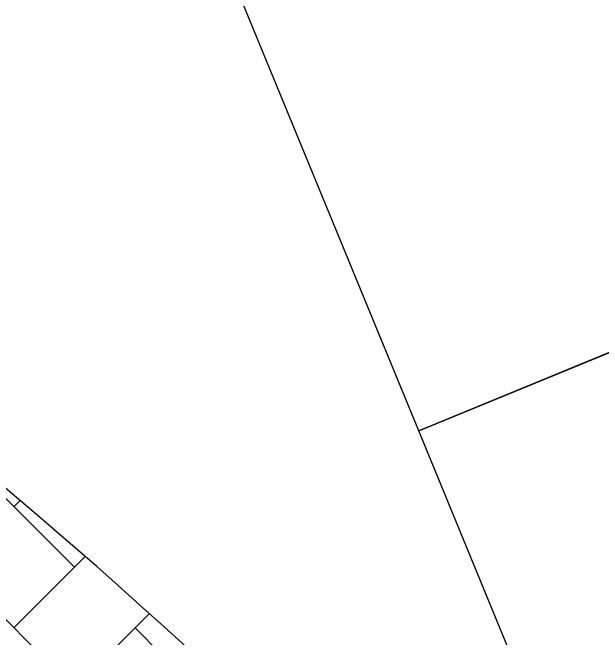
# Model space of a CAD drawing. Header units: millimetres. Extents: x 209.8 to 281.8, y 45 to 110.
# Drawn here: x 250.006 to 252.105, y 94.794 to 97.022 of the extents above; entities that cross this region are included whole.
import ezdxf

# ---------------------------------------------------------------- set-up
doc = ezdxf.new("R2010")
doc.units = ezdxf.units.MM
doc.header["$LTSCALE"] = 0.65
doc.linetypes.add('DASHED', pattern=[0.75, 0.5, -0.25])
for name, color, linetype in [('cajones', 235, 'Continuous'), ('murodelgado', 1, 'Continuous'), ('murosgrueso', 5, 'Continuous'), ('plazaacceso', 251, 'Continuous')]:
    doc.layers.add(name, color=color, linetype=linetype)

msp = doc.modelspace()

# ---------------------------------------------------------------- hatches: boundary and pattern name
at = {"layer": 'plazaacceso'}
h = msp.add_hatch(dxfattribs=at)
h.set_pattern_fill('AR-HBONE,_O', color=256, scale=0.003)
h.set_pattern_definition([(45, (0, 0), (4e-17, 0.4310523), [0.9144, -0.3048]), (135, (0.21553, 0.21553), (4e-17, 0.4310523), [0.9144, -0.3048])])
h.paths.add_polyline_path([(253.3557, 90.9093), (252.6933, 92.518, 0.016413), (251.905, 93.4616), (251.905, 91.8093, -0.00637), (252.2119, 91.4256, -0.102766), (253.155, 86.8853), (255.0127, 86.8853), (254.3076, 88.5977)])
h.paths.add_polyline_path([(251.905, 93.4616, 0.010968), (251.3444, 94.0624), (249.7259, 94.0624, -0.040708), (251.905, 91.8093)])
h.paths.add_polyline_path([(248.9322, 96.1481), (248.9322, 94.7228, -0.013389), (249.7259, 94.0624), (251.3444, 94.0624, 0.042635)])
h.paths.add_polyline_path([(252.1111, 89.0952), (253.2716, 89.3211), (253.3442, 88.9481), (252.1837, 88.7221)], flags=25)

# ---------------------------------------------------------------- linework, layer by layer
at = {"layer": 'cajones'}
for p, q in [((251.4519, 95.5327), (256.0753, 97.4365)), ((252.4038, 93.221), (251.4519, 95.5327))]:
    msp.add_line(p, q, dxfattribs=at)
msp.add_lwpolyline([(251.4519, 95.5327), (250.5, 97.8444), (255.1234, 99.7482), (256.0753, 97.4365)], close=True, dxfattribs=at)
for centre, radius, start, end in [((237.9306, 80.986), 18.733, 37.99569, 77.98571), ((237.0009, 79.5752), 19.2823, 37.92097, 75.49622)]:
    msp.add_arc(centre, radius, start, end, dxfattribs=at)
at = {"layer": 'murodelgado'}
for radius, start, end in [(10, 323.63911, 76.14658), (9.85, 323.68642, 76.82909)]:
    msp.add_arc((241.755, 86.8853), radius, start, end, dxfattribs=at)
at = {"layer": 'murosgrueso', "linetype": 'DASHED', "ltscale": 1.5}
msp.add_arc((241.755, 86.8853), 10.35, 323.63911, 69.67873, dxfattribs=at)

doc.saveas('drawing.dxf')
